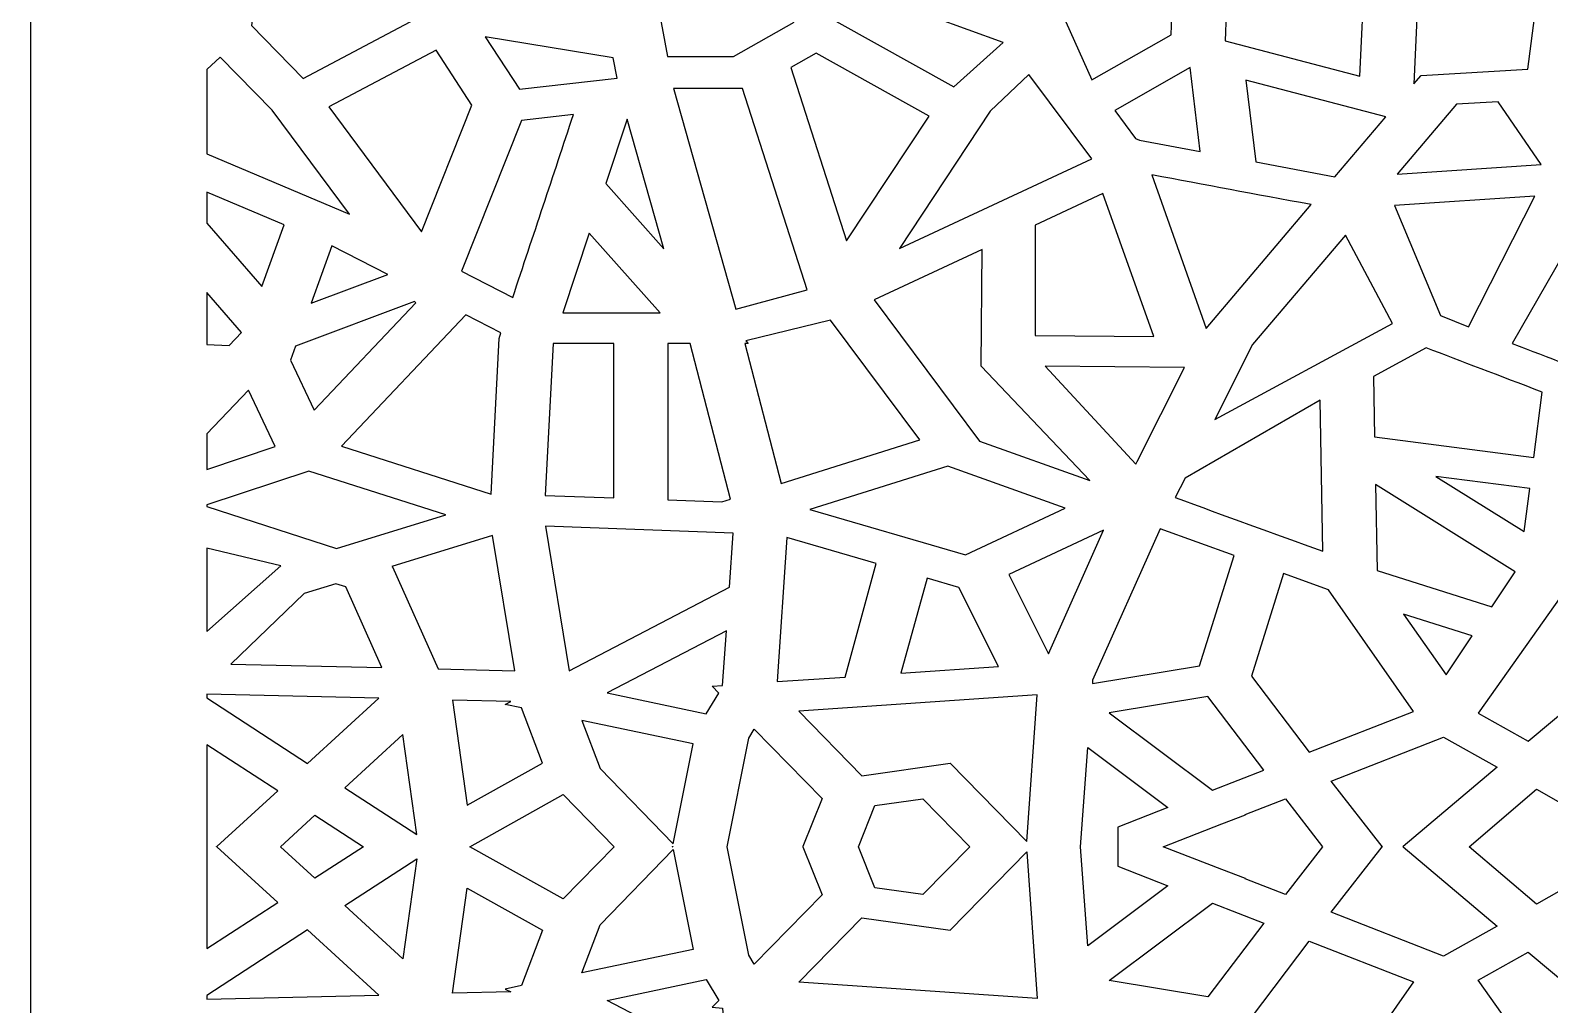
# Model space of a CAD drawing. Header units: millimetres. Extents: x -522 to 478, y -474 to 526.
# Drawn here: x -522.3 to -63, y -18.3 to 276.2 of the extents above; entities that cross this region are included whole.
import ezdxf

# ---------------------------------------------------------------- set-up
doc = ezdxf.new("R2010")
doc.units = ezdxf.units.MM
doc.layers.add('Plan 1', color=7, linetype='Continuous')

msp = doc.modelspace()

# ---------------------------------------------------------------- linework, layer by layer
at = {"layer": 'Plan 1', "color": 17}
for points, knots in [([(-522.27, 525.64), (-522.27, 525.64), (-107.1, 525.64), (-107.1, 525.64), (-107.1, 525.64), (-107.1, 525.64), (-22.27, 525.64), (-22.27, 525.64), (-22.27, 525.64), (-22.27, 525.64), (477.73, 525.64), (477.73, 525.64), (477.73, 525.64), (477.73, 525.64), (477.73, -474.36), (477.73, -474.36), (477.73, -474.36), (477.73, -474.36), (-22.27, -474.36), (-22.27, -474.36), (-22.27, -474.36), (-22.27, -474.36), (-107.1, -474.36), (-107.1, -474.36), (-107.1, -474.36), (-107.1, -474.36), (-522.27, -474.36), (-522.27, -474.36), (-522.27, -474.36), (-522.27, -474.36), (-522.27, 525.64), (-522.27, 525.64)], [0, 0, 0, 0, 0.111111, 0.111111, 0.111111, 0.111111, 0.222222, 0.222222, 0.222222, 0.222222, 0.333333, 0.333333, 0.333333, 0.333333, 0.444444, 0.444444, 0.444444, 0.444444, 0.555556, 0.555556, 0.555556, 0.555556, 0.666667, 0.666667, 0.666667, 0.666667, 0.777778, 0.777778, 0.777778, 0.777778, 1, 1, 1, 1]), ([(-309.7, 268.27), (-309.7, 268.27), (-329.64, 268.27), (-329.64, 268.27), (-329.64, 268.27), (-329.64, 268.27), (-335.91, 301.94), (-335.91, 301.94), (-335.91, 301.94), (-335.91, 301.94), (-311.58, 314.21), (-311.58, 314.21), (-311.58, 314.21), (-311.58, 314.21), (-291.4, 278.66), (-291.4, 278.66), (-291.4, 278.66), (-291.4, 278.66), (-309.7, 268.27), (-309.7, 268.27)], [0, 0, 0, 0, 0.166667, 0.166667, 0.166667, 0.166667, 0.333333, 0.333333, 0.333333, 0.333333, 0.5, 0.5, 0.5, 0.5, 0.666667, 0.666667, 0.666667, 0.666667, 1, 1, 1, 1]), ([(-216.66, 295.44), (-216.66, 295.44), (-178.52, 315.55), (-178.52, 315.55), (-178.52, 315.55), (-178.52, 301.28), (-176.85, 289.81), (-177.37, 274.84), (-177.37, 274.84), (-177.37, 274.84), (-201.37, 261.21), (-201.37, 261.21), (-201.37, 261.21), (-201.37, 261.21), (-216.66, 295.44), (-216.66, 295.44)], [0, 0, 0, 0, 0.2, 0.2, 0.2, 0.2, 0.4, 0.4, 0.4, 0.4, 0.6, 0.6, 0.6, 0.6, 1, 1, 1, 1]), ([(-161.05, 272.99), (-161.05, 272.99), (-160.18, 297.87), (-160.18, 297.87), (-160.18, 297.87), (-160.18, 297.87), (-118.86, 294.04), (-118.86, 294.04), (-118.86, 294.04), (-118.86, 294.04), (-120.29, 262.37), (-120.29, 262.37), (-120.29, 262.37), (-120.29, 262.37), (-161.05, 272.99), (-161.05, 272.99)], [0, 0, 0, 0, 0.2, 0.2, 0.2, 0.2, 0.4, 0.4, 0.4, 0.4, 0.6, 0.6, 0.6, 0.6, 1, 1, 1, 1]), ([(-69.53, 264.41), (-69.53, 264.41), (-101.83, 262.57), (-101.83, 262.57), (-101.83, 262.57), (-101.83, 262.57), (-104.01, 260), (-104.01, 260), (-104.01, 260), (-104.01, 260), (-102.31, 297.69), (-102.31, 297.69), (-102.31, 297.69), (-102.31, 297.69), (-65.44, 296.01), (-65.44, 296.01), (-65.44, 296.01), (-65.44, 296.01), (-65.5, 295.5), (-65.5, 295.5), (-65.5, 295.5), (-65.5, 295.5), (-66.03, 294.07), (-66.03, 294.07), (-66.03, 294.07), (-66.03, 294.07), (-65.69, 294.09), (-65.69, 294.09), (-65.69, 294.09), (-65.69, 294.09), (-69.53, 264.41), (-69.53, 264.41)], [0, 0, 0, 0, 0.111111, 0.111111, 0.111111, 0.111111, 0.222222, 0.222222, 0.222222, 0.222222, 0.333333, 0.333333, 0.333333, 0.333333, 0.444444, 0.444444, 0.444444, 0.444444, 0.555556, 0.555556, 0.555556, 0.555556, 0.666667, 0.666667, 0.666667, 0.666667, 0.777778, 0.777778, 0.777778, 0.777778, 1, 1, 1, 1]), ([(-455.46, 277.67), (-455.46, 277.67), (-454.49, 284.65), (-454.49, 284.65), (-454.49, 284.65), (-454.49, 284.65), (-412.9, 290.69), (-412.9, 290.69), (-412.9, 290.69), (-412.9, 290.69), (-405.76, 279.69), (-405.76, 279.69), (-405.76, 279.69), (-405.76, 279.69), (-439.81, 261.66), (-439.81, 261.66), (-439.81, 261.66), (-439.81, 261.66), (-455.46, 277.67), (-455.46, 277.67)], [0, 0, 0, 0, 0.166667, 0.166667, 0.166667, 0.166667, 0.333333, 0.333333, 0.333333, 0.333333, 0.5, 0.5, 0.5, 0.5, 0.666667, 0.666667, 0.666667, 0.666667, 1, 1, 1, 1]), ([(-270.46, 287.98), (-270.46, 287.98), (-228.19, 272.47), (-228.19, 272.47), (-228.19, 272.47), (-228.19, 272.47), (-243.1, 259.14), (-243.1, 259.14), (-243.1, 259.14), (-243.1, 259.14), (-278.8, 279), (-278.8, 279), (-278.8, 279), (-278.8, 279), (-270.46, 287.98), (-270.46, 287.98)], [0, 0, 0, 0, 0.2, 0.2, 0.2, 0.2, 0.4, 0.4, 0.4, 0.4, 0.6, 0.6, 0.6, 0.6, 1, 1, 1, 1]), ([(-384.75, 274.24), (-384.75, 274.24), (-346.04, 267.9), (-346.04, 267.9), (-346.04, 267.9), (-346.04, 267.9), (-344.89, 261.72), (-344.89, 261.72), (-344.89, 261.72), (-344.89, 261.72), (-374.44, 258.36), (-374.44, 258.36), (-374.44, 258.36), (-374.44, 258.36), (-384.75, 274.24), (-384.75, 274.24)], [0, 0, 0, 0, 0.2, 0.2, 0.2, 0.2, 0.4, 0.4, 0.4, 0.4, 0.6, 0.6, 0.6, 0.6, 1, 1, 1, 1]), ([(-468.89, 238.83), (-468.89, 238.83), (-468.89, 264.33), (-468.89, 264.33), (-468.89, 264.33), (-468.89, 264.33), (-464.86, 268.11), (-464.86, 268.11), (-464.86, 268.11), (-464.86, 268.11), (-449.12, 252.01), (-449.12, 252.01), (-449.12, 252.01), (-449.12, 252.01), (-425.77, 220.66), (-425.77, 220.66), (-425.77, 220.66), (-425.77, 220.66), (-468.89, 238.83), (-468.89, 238.83)], [0, 0, 0, 0, 0.166667, 0.166667, 0.166667, 0.166667, 0.333333, 0.333333, 0.333333, 0.333333, 0.5, 0.5, 0.5, 0.5, 0.666667, 0.666667, 0.666667, 0.666667, 1, 1, 1, 1]), ([(-432.08, 253.02), (-432.08, 253.02), (-399.6, 270.22), (-399.6, 270.22), (-399.6, 270.22), (-399.6, 270.22), (-388.79, 253.57), (-388.79, 253.57), (-388.79, 253.57), (-388.79, 253.57), (-403.99, 215.29), (-403.99, 215.29), (-403.99, 215.29), (-403.99, 215.29), (-432.08, 253.02), (-432.08, 253.02)], [0, 0, 0, 0, 0.2, 0.2, 0.2, 0.2, 0.4, 0.4, 0.4, 0.4, 0.6, 0.6, 0.6, 0.6, 1, 1, 1, 1]), ([(-275.57, 212.51), (-275.57, 212.51), (-292.4, 264.93), (-292.4, 264.93), (-292.4, 264.93), (-292.4, 264.93), (-284.75, 269.28), (-284.75, 269.28), (-284.75, 269.28), (-284.75, 269.28), (-250.56, 250.26), (-250.56, 250.26), (-250.56, 250.26), (-250.56, 250.26), (-275.57, 212.51), (-275.57, 212.51)], [0, 0, 0, 0, 0.2, 0.2, 0.2, 0.2, 0.4, 0.4, 0.4, 0.4, 0.6, 0.6, 0.6, 0.6, 1, 1, 1, 1]), ([(-232.07, 251.75), (-232.07, 251.75), (-232.05, 251.75), (-232.05, 251.75), (-232.05, 251.75), (-232.05, 251.75), (-220.38, 262.83), (-220.38, 262.83), (-220.38, 262.83), (-220.38, 262.83), (-201.32, 237.37), (-201.32, 237.37), (-201.32, 237.37), (-201.32, 237.37), (-259.54, 210.28), (-259.54, 210.28), (-259.54, 210.28), (-259.54, 210.28), (-232.07, 251.75), (-232.07, 251.75)], [0, 0, 0, 0, 0.166667, 0.166667, 0.166667, 0.166667, 0.333333, 0.333333, 0.333333, 0.333333, 0.5, 0.5, 0.5, 0.5, 0.666667, 0.666667, 0.666667, 0.666667, 1, 1, 1, 1]), ([(-194.45, 251.97), (-194.45, 251.97), (-171.65, 264.92), (-171.65, 264.92), (-171.65, 264.92), (-171.65, 264.92), (-168.57, 239.54), (-168.57, 239.54), (-168.57, 239.54), (-168.57, 239.54), (-186.99, 242.97), (-186.99, 242.97), (-186.99, 242.97), (-186.99, 242.97), (-188.12, 243.52), (-188.12, 243.52), (-188.12, 243.52), (-188.12, 243.52), (-194.45, 251.97), (-194.45, 251.97)], [0, 0, 0, 0, 0.166667, 0.166667, 0.166667, 0.166667, 0.333333, 0.333333, 0.333333, 0.333333, 0.5, 0.5, 0.5, 0.5, 0.666667, 0.666667, 0.666667, 0.666667, 1, 1, 1, 1]), ([(-327.84, 258.61), (-327.84, 258.61), (-307.02, 258.61), (-307.02, 258.61), (-307.02, 258.61), (-307.02, 258.61), (-287.46, 197.7), (-287.46, 197.7), (-287.46, 197.7), (-287.46, 197.7), (-309.01, 191.88), (-309.01, 191.88), (-309.01, 191.88), (-309.01, 191.88), (-327.78, 258.3), (-327.78, 258.3), (-327.78, 258.3), (-327.78, 258.3), (-327.84, 258.61), (-327.84, 258.61)], [0, 0, 0, 0, 0.166667, 0.166667, 0.166667, 0.166667, 0.333333, 0.333333, 0.333333, 0.333333, 0.5, 0.5, 0.5, 0.5, 0.666667, 0.666667, 0.666667, 0.666667, 1, 1, 1, 1]), ([(-112.43, 250.09), (-112.43, 250.09), (-127.84, 231.94), (-127.84, 231.94), (-127.84, 231.94), (-127.84, 231.94), (-151.77, 236.41), (-151.77, 236.41), (-151.77, 236.41), (-151.77, 236.41), (-154.77, 261.11), (-154.77, 261.11), (-154.77, 261.11), (-154.77, 261.11), (-112.43, 250.09), (-112.43, 250.09)], [0, 0, 0, 0, 0.2, 0.2, 0.2, 0.2, 0.4, 0.4, 0.4, 0.4, 0.6, 0.6, 0.6, 0.6, 1, 1, 1, 1]), ([(-109.03, 232.67), (-109.03, 232.67), (-91.07, 253.83), (-91.07, 253.83), (-91.07, 253.83), (-91.07, 253.83), (-78.54, 254.54), (-78.54, 254.54), (-78.54, 254.54), (-78.54, 254.54), (-65.48, 235.66), (-65.48, 235.66), (-65.48, 235.66), (-65.48, 235.66), (-109.03, 232.67), (-109.03, 232.67)], [0, 0, 0, 0, 0.2, 0.2, 0.2, 0.2, 0.4, 0.4, 0.4, 0.4, 0.6, 0.6, 0.6, 0.6, 1, 1, 1, 1]), ([(-391.91, 203.4), (-391.91, 203.4), (-373.83, 248.94), (-373.83, 248.94), (-373.83, 248.94), (-373.83, 248.94), (-358.07, 250.73), (-358.07, 250.73), (-358.07, 250.73), (-364.26, 232.11), (-370.17, 214.32), (-376.44, 195.44), (-376.44, 195.44), (-376.44, 195.44), (-391.91, 203.4), (-391.91, 203.4)], [0, 0, 0, 0, 0.2, 0.2, 0.2, 0.2, 0.4, 0.4, 0.4, 0.4, 0.6, 0.6, 0.6, 0.6, 1, 1, 1, 1]), ([(-330.76, 210.13), (-330.76, 210.13), (-348.34, 229.85), (-348.34, 229.85), (-348.34, 229.85), (-348.34, 229.85), (-341.85, 249.37), (-341.85, 249.37), (-341.85, 249.37), (-341.85, 249.37), (-330.76, 210.13), (-330.76, 210.13)], [0, 0, 0, 0, 0.25, 0.25, 0.25, 0.25, 0.5, 0.5, 0.5, 0.5, 1, 1, 1, 1]), ([(-135.02, 223.49), (-135.02, 223.49), (-166.78, 186.08), (-166.78, 186.08), (-166.78, 186.08), (-166.78, 186.08), (-183.26, 232.48), (-183.26, 232.48), (-183.26, 232.48), (-166.89, 229.43), (-152.51, 226.75), (-135.02, 223.49)], [0, 0, 0, 0, 0.25, 0.25, 0.25, 0.25, 0.5, 0.5, 0.5, 0.5, 1, 1, 1, 1]), ([(-468.89, 217.92), (-468.89, 217.92), (-468.89, 227.24), (-468.89, 227.24), (-468.89, 227.24), (-468.89, 227.24), (-445.5, 217.38), (-445.5, 217.38), (-445.5, 217.38), (-445.5, 217.38), (-452.25, 198.78), (-452.25, 198.78), (-452.25, 198.78), (-452.25, 198.78), (-468.89, 217.92), (-468.89, 217.92)], [0, 0, 0, 0, 0.2, 0.2, 0.2, 0.2, 0.4, 0.4, 0.4, 0.4, 0.6, 0.6, 0.6, 0.6, 1, 1, 1, 1]), ([(-218.51, 183.96), (-218.51, 183.96), (-218.51, 217.34), (-218.51, 217.34), (-218.51, 217.34), (-218.51, 217.34), (-197.99, 226.89), (-197.99, 226.89), (-197.99, 226.89), (-197.99, 226.89), (-182.62, 183.63), (-182.62, 183.63), (-182.62, 183.63), (-182.62, 183.63), (-218.51, 183.96), (-218.51, 183.96)], [0, 0, 0, 0, 0.2, 0.2, 0.2, 0.2, 0.4, 0.4, 0.4, 0.4, 0.6, 0.6, 0.6, 0.6, 1, 1, 1, 1]), ([(-95.92, 189.97), (-95.92, 189.97), (-109.82, 223.21), (-109.82, 223.21), (-109.82, 223.21), (-109.82, 223.21), (-67.47, 226.05), (-67.47, 226.05), (-67.47, 226.05), (-67.47, 226.05), (-87.51, 186.58), (-87.51, 186.58), (-87.51, 186.58), (-87.51, 186.58), (-95.92, 189.97), (-95.92, 189.97)], [0, 0, 0, 0, 0.2, 0.2, 0.2, 0.2, 0.4, 0.4, 0.4, 0.4, 0.6, 0.6, 0.6, 0.6, 1, 1, 1, 1]), ([(-74.29, 181.51), (-74.29, 181.51), (-53.28, 218.01), (-53.28, 218.01), (-53.28, 218.01), (-53.28, 218.01), (-11.35, 157.41), (-11.35, 157.41), (-11.35, 157.41), (-35.72, 166.74), (-51.45, 172.77), (-74.29, 181.51)], [0, 0, 0, 0, 0.25, 0.25, 0.25, 0.25, 0.5, 0.5, 0.5, 0.5, 1, 1, 1, 1]), ([(-353.32, 214.84), (-353.32, 214.84), (-331.9, 190.8), (-331.9, 190.8), (-331.9, 190.8), (-331.9, 190.8), (-361.31, 190.8), (-361.31, 190.8), (-361.31, 190.8), (-361.31, 190.8), (-353.32, 214.84), (-353.32, 214.84)], [0, 0, 0, 0, 0.25, 0.25, 0.25, 0.25, 0.5, 0.5, 0.5, 0.5, 1, 1, 1, 1]), ([(-164.22, 158.52), (-164.22, 158.52), (-152.74, 181.2), (-152.74, 181.2), (-152.74, 181.2), (-152.74, 181.2), (-124.66, 214.27), (-124.66, 214.27), (-124.66, 214.27), (-124.66, 214.27), (-110.41, 187.56), (-110.41, 187.56), (-110.41, 187.56), (-110.41, 187.56), (-164.22, 158.52), (-164.22, 158.52)], [0, 0, 0, 0, 0.2, 0.2, 0.2, 0.2, 0.4, 0.4, 0.4, 0.4, 0.6, 0.6, 0.6, 0.6, 1, 1, 1, 1]), ([(-437.38, 193.67), (-437.38, 193.67), (-431.08, 211.02), (-431.08, 211.02), (-431.08, 211.02), (-431.08, 211.02), (-414.25, 202.35), (-414.25, 202.35), (-414.25, 202.35), (-414.25, 202.35), (-437.38, 193.67), (-437.38, 193.67)], [0, 0, 0, 0, 0.25, 0.25, 0.25, 0.25, 0.5, 0.5, 0.5, 0.5, 1, 1, 1, 1]), ([(-234.49, 209.91), (-234.49, 209.91), (-234.83, 174.63), (-234.83, 174.63), (-234.83, 174.63), (-234.83, 174.63), (-201.92, 140.06), (-201.92, 140.06), (-201.92, 140.06), (-201.92, 140.06), (-235.29, 152), (-235.29, 152), (-235.29, 152), (-235.29, 152), (-267.13, 194.71), (-267.13, 194.71), (-267.13, 194.71), (-267.13, 194.71), (-234.49, 209.91), (-234.49, 209.91)], [0, 0, 0, 0, 0.166667, 0.166667, 0.166667, 0.166667, 0.333333, 0.333333, 0.333333, 0.333333, 0.5, 0.5, 0.5, 0.5, 0.666667, 0.666667, 0.666667, 0.666667, 1, 1, 1, 1]), ([(-468.89, 181.17), (-468.89, 181.17), (-468.89, 196.9), (-468.89, 196.9), (-468.89, 196.9), (-468.89, 196.9), (-458.43, 184.87), (-458.43, 184.87), (-458.43, 184.87), (-458.43, 184.87), (-462.21, 180.89), (-462.21, 180.89), (-462.21, 180.89), (-462.21, 180.89), (-468.89, 181.17), (-468.89, 181.17)], [0, 0, 0, 0, 0.2, 0.2, 0.2, 0.2, 0.4, 0.4, 0.4, 0.4, 0.6, 0.6, 0.6, 0.6, 1, 1, 1, 1]), ([(-443.63, 176.47), (-443.63, 176.47), (-442.07, 180.75), (-442.07, 180.75), (-442.07, 180.75), (-442.07, 180.75), (-406.11, 194.25), (-406.11, 194.25), (-406.11, 194.25), (-406.11, 194.25), (-405.76, 193.78), (-405.76, 193.78), (-405.76, 193.78), (-405.76, 193.78), (-436.46, 161.34), (-436.46, 161.34), (-436.46, 161.34), (-436.46, 161.34), (-443.63, 176.47), (-443.63, 176.47)], [0, 0, 0, 0, 0.166667, 0.166667, 0.166667, 0.166667, 0.333333, 0.333333, 0.333333, 0.333333, 0.5, 0.5, 0.5, 0.5, 0.666667, 0.666667, 0.666667, 0.666667, 1, 1, 1, 1]), ([(-382.96, 136.01), (-382.96, 136.01), (-428.17, 150.46), (-428.17, 150.46), (-428.17, 150.46), (-428.17, 150.46), (-390.66, 190.2), (-390.66, 190.2), (-390.66, 190.2), (-390.66, 190.2), (-380.01, 184.72), (-380.01, 184.72), (-380.01, 184.72), (-380.01, 184.72), (-380.57, 183.01), (-380.57, 183.01), (-380.57, 183.01), (-380.57, 183.01), (-382.96, 136.01), (-382.96, 136.01)], [0, 0, 0, 0, 0.166667, 0.166667, 0.166667, 0.166667, 0.333333, 0.333333, 0.333333, 0.333333, 0.5, 0.5, 0.5, 0.5, 0.666667, 0.666667, 0.666667, 0.666667, 1, 1, 1, 1]), ([(-280.34, 188.56), (-280.34, 188.56), (-253.4, 152.42), (-253.4, 152.42), (-253.4, 152.42), (-253.4, 152.42), (-295.3, 139.23), (-295.3, 139.23), (-295.3, 139.23), (-295.3, 139.23), (-306.22, 181.49), (-306.22, 181.49), (-306.22, 181.49), (-306.22, 181.49), (-305.24, 181.49), (-305.24, 181.49), (-305.24, 181.49), (-305.24, 181.49), (-306, 182.35), (-306, 182.35), (-306, 182.35), (-306, 182.35), (-280.34, 188.56), (-280.34, 188.56)], [0, 0, 0, 0, 0.142857, 0.142857, 0.142857, 0.142857, 0.285714, 0.285714, 0.285714, 0.285714, 0.428571, 0.428571, 0.428571, 0.428571, 0.571429, 0.571429, 0.571429, 0.571429, 0.714286, 0.714286, 0.714286, 0.714286, 1, 1, 1, 1]), ([(-345.92, 181.49), (-345.92, 181.49), (-345.92, 134.83), (-345.92, 134.83), (-345.92, 134.83), (-345.92, 134.83), (-366.59, 135.6), (-366.59, 135.6), (-366.59, 135.6), (-366.59, 135.6), (-364.26, 181.49), (-364.26, 181.49), (-364.26, 181.49), (-364.26, 181.49), (-345.92, 181.49), (-345.92, 181.49)], [0, 0, 0, 0, 0.2, 0.2, 0.2, 0.2, 0.4, 0.4, 0.4, 0.4, 0.6, 0.6, 0.6, 0.6, 1, 1, 1, 1]), ([(-310.61, 134.42), (-310.61, 134.42), (-313.19, 133.61), (-313.19, 133.61), (-313.19, 133.61), (-313.19, 133.61), (-329.54, 134.22), (-329.54, 134.22), (-329.54, 134.22), (-329.54, 134.22), (-329.54, 181.49), (-329.54, 181.49), (-329.54, 181.49), (-329.54, 181.49), (-322.77, 181.49), (-322.77, 181.49), (-322.77, 181.49), (-322.77, 181.49), (-310.61, 134.42), (-310.61, 134.42)], [0, 0, 0, 0, 0.166667, 0.166667, 0.166667, 0.166667, 0.333333, 0.333333, 0.333333, 0.333333, 0.5, 0.5, 0.5, 0.5, 0.666667, 0.666667, 0.666667, 0.666667, 1, 1, 1, 1]), ([(-100.23, 180.22), (-89.53, 176.12), (-78.44, 171.88), (-65.21, 166.81), (-65.21, 166.81), (-65.21, 166.81), (-67.76, 147.06), (-67.76, 147.06), (-67.76, 147.06), (-67.76, 147.06), (-115.86, 153.28), (-115.86, 153.28), (-115.86, 153.28), (-115.86, 153.28), (-116.22, 171.58), (-116.22, 171.58), (-116.22, 171.58), (-116.22, 171.58), (-100.23, 180.22), (-100.23, 180.22)], [0, 0, 0, 0, 0.166667, 0.166667, 0.166667, 0.166667, 0.333333, 0.333333, 0.333333, 0.333333, 0.5, 0.5, 0.5, 0.5, 0.666667, 0.666667, 0.666667, 0.666667, 1, 1, 1, 1]), ([(-173.31, 174.24), (-173.31, 174.24), (-187.67, 145.86), (-187.67, 145.86), (-187.67, 145.86), (-187.67, 145.86), (-188.06, 145.08), (-188.06, 145.08), (-188.06, 145.08), (-188.06, 145.08), (-215.46, 174.62), (-215.46, 174.62), (-215.46, 174.62), (-215.46, 174.62), (-173.31, 174.24), (-173.31, 174.24)], [0, 0, 0, 0, 0.2, 0.2, 0.2, 0.2, 0.4, 0.4, 0.4, 0.4, 0.6, 0.6, 0.6, 0.6, 1, 1, 1, 1]), ([(-468.89, 143.47), (-468.89, 143.47), (-468.89, 154.2), (-468.89, 154.2), (-468.89, 154.2), (-468.89, 154.2), (-456.33, 167.46), (-456.33, 167.46), (-456.33, 167.46), (-456.33, 167.46), (-448.22, 150.34), (-448.22, 150.34), (-448.22, 150.34), (-448.22, 150.34), (-468.89, 143.47), (-468.89, 143.47)], [0, 0, 0, 0, 0.2, 0.2, 0.2, 0.2, 0.4, 0.4, 0.4, 0.4, 0.6, 0.6, 0.6, 0.6, 1, 1, 1, 1]), ([(-176.15, 134.93), (-176.15, 134.93), (-173.16, 140.85), (-173.16, 140.85), (-173.16, 140.85), (-173.16, 140.85), (-132.29, 164.4), (-132.29, 164.4), (-132.29, 164.4), (-132.29, 164.4), (-131.56, 118.73), (-131.56, 118.73), (-131.56, 118.73), (-146.43, 124.13), (-161.29, 129.53), (-176.15, 134.93)], [0, 0, 0, 0, 0.2, 0.2, 0.2, 0.2, 0.4, 0.4, 0.4, 0.4, 0.6, 0.6, 0.6, 0.6, 1, 1, 1, 1]), ([(-468.89, 132.28), (-468.89, 132.28), (-468.89, 132.77), (-468.89, 132.77), (-468.89, 132.77), (-468.89, 132.77), (-438.04, 142.94), (-438.04, 142.94), (-438.04, 142.94), (-438.04, 142.94), (-396.65, 129.71), (-396.65, 129.71), (-396.65, 129.71), (-396.65, 129.71), (-429.71, 119.53), (-429.71, 119.53), (-429.71, 119.53), (-429.71, 119.53), (-468.89, 132.28), (-468.89, 132.28)], [0, 0, 0, 0, 0.166667, 0.166667, 0.166667, 0.166667, 0.333333, 0.333333, 0.333333, 0.333333, 0.5, 0.5, 0.5, 0.5, 0.666667, 0.666667, 0.666667, 0.666667, 1, 1, 1, 1]), ([(-239.58, 117.64), (-239.58, 117.64), (-286.57, 131.34), (-286.57, 131.34), (-286.57, 131.34), (-286.57, 131.34), (-244.93, 144.45), (-244.93, 144.45), (-244.93, 144.45), (-244.93, 144.45), (-209.37, 131.73), (-209.37, 131.73), (-209.37, 131.73), (-209.37, 131.73), (-239.58, 117.64), (-239.58, 117.64)], [0, 0, 0, 0, 0.2, 0.2, 0.2, 0.2, 0.4, 0.4, 0.4, 0.4, 0.6, 0.6, 0.6, 0.6, 1, 1, 1, 1]), ([(-115.06, 112.92), (-115.06, 112.92), (-115.58, 138.92), (-115.58, 138.92), (-115.58, 138.92), (-115.58, 138.92), (-73.33, 112.47), (-73.33, 112.47), (-73.33, 112.47), (-73.33, 112.47), (-80.41, 101.94), (-80.41, 101.94), (-80.41, 101.94), (-80.41, 101.94), (-115.06, 112.92), (-115.06, 112.92)], [0, 0, 0, 0, 0.2, 0.2, 0.2, 0.2, 0.4, 0.4, 0.4, 0.4, 0.6, 0.6, 0.6, 0.6, 1, 1, 1, 1]), ([(-68.97, 137.67), (-68.97, 137.67), (-70.66, 124.64), (-70.66, 124.64), (-70.66, 124.64), (-70.66, 124.64), (-97.33, 141.34), (-97.33, 141.34), (-97.33, 141.34), (-97.33, 141.34), (-68.97, 137.67), (-68.97, 137.67)], [0, 0, 0, 0, 0.25, 0.25, 0.25, 0.25, 0.5, 0.5, 0.5, 0.5, 1, 1, 1, 1]), ([(-366.53, 126.27), (-366.53, 126.27), (-309.84, 124.15), (-309.84, 124.15), (-309.84, 124.15), (-309.84, 124.15), (-310.95, 107.81), (-310.95, 107.81), (-310.95, 107.81), (-310.95, 107.81), (-359.34, 82.54), (-359.34, 82.54), (-359.34, 82.54), (-359.34, 82.54), (-366.53, 126.27), (-366.53, 126.27)], [0, 0, 0, 0, 0.2, 0.2, 0.2, 0.2, 0.4, 0.4, 0.4, 0.4, 0.6, 0.6, 0.6, 0.6, 1, 1, 1, 1]), ([(-197.82, 125.07), (-197.82, 125.07), (-214.49, 87.67), (-214.49, 87.67), (-214.49, 87.67), (-214.49, 87.67), (-226.48, 111.71), (-226.48, 111.71), (-226.48, 111.71), (-226.48, 111.71), (-197.82, 125.07), (-197.82, 125.07)], [0, 0, 0, 0, 0.25, 0.25, 0.25, 0.25, 0.5, 0.5, 0.5, 0.5, 1, 1, 1, 1]), ([(-201.19, 78.76), (-201.19, 78.76), (-201.12, 79.76), (-201.12, 79.76), (-201.12, 79.76), (-201.12, 79.76), (-180.71, 125.54), (-180.71, 125.54), (-180.71, 125.54), (-180.71, 125.54), (-158.37, 117.42), (-158.37, 117.42), (-158.37, 117.42), (-158.37, 117.42), (-168.76, 84.09), (-168.76, 84.09), (-168.76, 84.09), (-168.76, 84.09), (-201.19, 78.76), (-201.19, 78.76)], [0, 0, 0, 0, 0.166667, 0.166667, 0.166667, 0.166667, 0.333333, 0.333333, 0.333333, 0.333333, 0.5, 0.5, 0.5, 0.5, 0.666667, 0.666667, 0.666667, 0.666667, 1, 1, 1, 1]), ([(-468.89, 94.43), (-468.89, 94.43), (-468.89, 119.65), (-468.89, 119.65), (-468.89, 119.65), (-468.89, 119.65), (-446.55, 114.35), (-446.55, 114.35), (-446.55, 114.35), (-446.55, 114.35), (-468.89, 94.43), (-468.89, 94.43)], [0, 0, 0, 0, 0.25, 0.25, 0.25, 0.25, 0.5, 0.5, 0.5, 0.5, 1, 1, 1, 1]), ([(-398.94, 83.12), (-398.94, 83.12), (-412.76, 114.02), (-412.76, 114.02), (-412.76, 114.02), (-412.76, 114.02), (-412.99, 114.09), (-412.99, 114.09), (-412.99, 114.09), (-412.99, 114.09), (-382.52, 123.47), (-382.52, 123.47), (-382.52, 123.47), (-382.52, 123.47), (-375.8, 82.57), (-375.8, 82.57), (-375.8, 82.57), (-375.8, 82.57), (-398.94, 83.12), (-398.94, 83.12)], [0, 0, 0, 0, 0.166667, 0.166667, 0.166667, 0.166667, 0.333333, 0.333333, 0.333333, 0.333333, 0.5, 0.5, 0.5, 0.5, 0.666667, 0.666667, 0.666667, 0.666667, 1, 1, 1, 1]), ([(-266.52, 115.04), (-266.52, 115.04), (-275.97, 80.69), (-275.97, 80.69), (-275.97, 80.69), (-275.97, 80.69), (-296.51, 79.29), (-296.51, 79.29), (-296.51, 79.29), (-296.51, 79.29), (-293.53, 122.91), (-293.53, 122.91), (-293.53, 122.91), (-293.53, 122.91), (-266.52, 115.04), (-266.52, 115.04)], [0, 0, 0, 0, 0.2, 0.2, 0.2, 0.2, 0.4, 0.4, 0.4, 0.4, 0.6, 0.6, 0.6, 0.6, 1, 1, 1, 1]), ([(-259.06, 81.83), (-259.06, 81.83), (-251.16, 110.56), (-251.16, 110.56), (-251.16, 110.56), (-251.16, 110.56), (-241.53, 107.75), (-241.53, 107.75), (-241.53, 107.75), (-241.53, 107.75), (-229.61, 83.84), (-229.61, 83.84), (-229.61, 83.84), (-229.61, 83.84), (-259.06, 81.83), (-259.06, 81.83)], [0, 0, 0, 0, 0.2, 0.2, 0.2, 0.2, 0.4, 0.4, 0.4, 0.4, 0.6, 0.6, 0.6, 0.6, 1, 1, 1, 1]), ([(-143.42, 111.99), (-143.42, 111.99), (-129.84, 107.06), (-129.84, 107.06), (-129.84, 107.06), (-129.84, 107.06), (-104.15, 70.27), (-104.15, 70.27), (-104.15, 70.27), (-104.15, 70.27), (-135.63, 57.95), (-135.63, 57.95), (-135.63, 57.95), (-135.63, 57.95), (-153.09, 80.99), (-153.09, 80.99), (-153.09, 80.99), (-153.09, 80.99), (-143.42, 111.99), (-143.42, 111.99)], [0, 0, 0, 0, 0.166667, 0.166667, 0.166667, 0.166667, 0.333333, 0.333333, 0.333333, 0.333333, 0.5, 0.5, 0.5, 0.5, 0.666667, 0.666667, 0.666667, 0.666667, 1, 1, 1, 1]), ([(-41.85, 84.4), (-41.85, 84.4), (-69.43, 61.27), (-69.43, 61.27), (-69.43, 61.27), (-69.43, 61.27), (-84.56, 69.72), (-84.56, 69.72), (-84.56, 69.72), (-84.56, 69.72), (-56.13, 109.91), (-56.13, 109.91), (-56.13, 109.91), (-56.13, 109.91), (-45.4, 111.68), (-45.4, 111.68), (-45.4, 111.68), (-45.4, 111.68), (-41.85, 84.4), (-41.85, 84.4)], [0, 0, 0, 0, 0.166667, 0.166667, 0.166667, 0.166667, 0.333333, 0.333333, 0.333333, 0.333333, 0.5, 0.5, 0.5, 0.5, 0.666667, 0.666667, 0.666667, 0.666667, 1, 1, 1, 1]), ([(-429.9, 108.89), (-429.9, 108.89), (-426.94, 107.92), (-426.94, 107.92), (-426.94, 107.92), (-426.94, 107.92), (-416.03, 83.53), (-416.03, 83.53), (-416.03, 83.53), (-416.03, 83.53), (-461.67, 84.62), (-461.67, 84.62), (-461.67, 84.62), (-461.67, 84.62), (-439.5, 105.93), (-439.5, 105.93), (-439.5, 105.93), (-439.5, 105.93), (-429.9, 108.89), (-429.9, 108.89)], [0, 0, 0, 0, 0.166667, 0.166667, 0.166667, 0.166667, 0.333333, 0.333333, 0.333333, 0.333333, 0.5, 0.5, 0.5, 0.5, 0.666667, 0.666667, 0.666667, 0.666667, 1, 1, 1, 1]), ([(-86.33, 93.16), (-86.33, 93.16), (-94.27, 81.36), (-94.27, 81.36), (-94.27, 81.36), (-94.27, 81.36), (-107.11, 99.74), (-107.11, 99.74), (-107.11, 99.74), (-107.11, 99.74), (-86.33, 93.16), (-86.33, 93.16)], [0, 0, 0, 0, 0.25, 0.25, 0.25, 0.25, 0.5, 0.5, 0.5, 0.5, 1, 1, 1, 1]), ([(-312.98, 78.17), (-312.98, 78.17), (-316.14, 77.96), (-316.14, 77.96), (-316.14, 77.96), (-316.14, 77.96), (-314.09, 75.86), (-314.09, 75.86), (-314.09, 75.86), (-314.09, 75.86), (-317.92, 69.58), (-317.92, 69.58), (-317.92, 69.58), (-317.92, 69.58), (-347.88, 75.88), (-347.88, 75.88), (-347.88, 75.88), (-347.88, 75.88), (-311.85, 94.7), (-311.85, 94.7), (-311.85, 94.7), (-311.85, 94.7), (-312.98, 78.17), (-312.98, 78.17)], [0, 0, 0, 0, 0.142857, 0.142857, 0.142857, 0.142857, 0.285714, 0.285714, 0.285714, 0.285714, 0.428571, 0.428571, 0.428571, 0.428571, 0.571429, 0.571429, 0.571429, 0.571429, 0.714286, 0.714286, 0.714286, 0.714286, 1, 1, 1, 1]), ([(-468.89, 74.4), (-468.89, 74.4), (-468.89, 75.54), (-468.89, 75.54), (-468.89, 75.54), (-468.89, 75.54), (-416.92, 74.26), (-416.92, 74.26), (-416.92, 74.26), (-416.92, 74.26), (-438.45, 54.57), (-438.45, 54.57), (-438.45, 54.57), (-438.45, 54.57), (-468.89, 74.4), (-468.89, 74.4)], [0, 0, 0, 0, 0.2, 0.2, 0.2, 0.2, 0.4, 0.4, 0.4, 0.4, 0.6, 0.6, 0.6, 0.6, 1, 1, 1, 1]), ([(-377.05, 73.29), (-377.05, 73.29), (-378.68, 72.43), (-378.68, 72.43), (-378.68, 72.43), (-378.68, 72.43), (-373.74, 71.4), (-373.74, 71.4), (-373.74, 71.4), (-373.74, 71.4), (-367.41, 54.61), (-367.41, 54.61), (-367.41, 54.61), (-367.41, 54.61), (-390.25, 41.93), (-390.25, 41.93), (-390.25, 41.93), (-390.25, 41.93), (-394.65, 73.72), (-394.65, 73.72), (-394.65, 73.72), (-394.65, 73.72), (-377.05, 73.29), (-377.05, 73.29)], [0, 0, 0, 0, 0.142857, 0.142857, 0.142857, 0.142857, 0.285714, 0.285714, 0.285714, 0.285714, 0.428571, 0.428571, 0.428571, 0.428571, 0.571429, 0.571429, 0.571429, 0.571429, 0.714286, 0.714286, 0.714286, 0.714286, 1, 1, 1, 1]), ([(-217.85, 75.26), (-217.85, 75.26), (-221.05, 30.97), (-221.05, 30.97), (-221.05, 30.97), (-221.05, 30.97), (-244.2, 54.65), (-244.2, 54.65), (-244.2, 54.65), (-244.2, 54.65), (-270.91, 50.86), (-270.91, 50.86), (-270.91, 50.86), (-270.91, 50.86), (-289.97, 70.36), (-289.97, 70.36), (-289.97, 70.36), (-289.97, 70.36), (-217.85, 75.26), (-217.85, 75.26)], [0, 0, 0, 0, 0.166667, 0.166667, 0.166667, 0.166667, 0.333333, 0.333333, 0.333333, 0.333333, 0.5, 0.5, 0.5, 0.5, 0.666667, 0.666667, 0.666667, 0.666667, 1, 1, 1, 1]), ([(-166.25, 74.82), (-166.25, 74.82), (-149.39, 52.57), (-149.39, 52.57), (-149.39, 52.57), (-149.39, 52.57), (-164.86, 46.52), (-164.86, 46.52), (-164.86, 46.52), (-164.86, 46.52), (-196.11, 69.9), (-196.11, 69.9), (-196.11, 69.9), (-196.11, 69.9), (-166.25, 74.82), (-166.25, 74.82)], [0, 0, 0, 0, 0.2, 0.2, 0.2, 0.2, 0.4, 0.4, 0.4, 0.4, 0.6, 0.6, 0.6, 0.6, 1, 1, 1, 1]), ([(-355.54, 67.57), (-355.54, 67.57), (-321.89, 60.48), (-321.89, 60.48), (-321.89, 60.48), (-321.89, 60.48), (-327.91, 30.23), (-327.91, 30.23), (-327.91, 30.23), (-327.91, 30.23), (-350.05, 53), (-350.05, 53), (-350.05, 53), (-350.05, 53), (-355.54, 67.57), (-355.54, 67.57)], [0, 0, 0, 0, 0.2, 0.2, 0.2, 0.2, 0.4, 0.4, 0.4, 0.4, 0.6, 0.6, 0.6, 0.6, 1, 1, 1, 1]), ([(-288.69, 29.35), (-288.69, 29.35), (-288.73, 29.35), (-288.73, 29.35), (-288.73, 29.35), (-288.73, 29.35), (-288.71, 29.4), (-288.71, 29.4), (-288.71, 29.4), (-288.71, 29.4), (-288.73, 29.45), (-288.73, 29.45), (-288.73, 29.45), (-288.73, 29.45), (-288.69, 29.45), (-288.69, 29.45), (-288.69, 29.45), (-288.69, 29.45), (-282.92, 43.98), (-282.92, 43.98), (-282.92, 43.98), (-282.92, 43.98), (-303.41, 64.94), (-303.41, 64.94), (-303.41, 64.94), (-303.41, 64.94), (-305.06, 62.24), (-305.06, 62.24), (-305.06, 62.24), (-305.06, 62.24), (-311.58, 29.4), (-311.58, 29.4), (-311.58, 29.4), (-311.58, 29.4), (-305.06, -3.44), (-305.06, -3.44), (-305.06, -3.44), (-305.06, -3.44), (-303.41, -6.13), (-303.41, -6.13), (-303.41, -6.13), (-303.41, -6.13), (-282.92, 14.82), (-282.92, 14.82), (-282.92, 14.82), (-282.92, 14.82), (-288.69, 29.35), (-288.69, 29.35)], [0, 0, 0, 0, 0.076923, 0.076923, 0.076923, 0.076923, 0.153846, 0.153846, 0.153846, 0.153846, 0.230769, 0.230769, 0.230769, 0.230769, 0.307692, 0.307692, 0.307692, 0.307692, 0.384615, 0.384615, 0.384615, 0.384615, 0.461538, 0.461538, 0.461538, 0.461538, 0.538462, 0.538462, 0.538462, 0.538462, 0.615385, 0.615385, 0.615385, 0.615385, 0.692308, 0.692308, 0.692308, 0.692308, 0.769231, 0.769231, 0.769231, 0.769231, 0.846154, 0.846154, 0.846154, 0.846154, 1, 1, 1, 1]), ([(-468.89, -1.43), (-468.89, -1.43), (-468.89, 60.23), (-468.89, 60.23), (-468.89, 60.23), (-468.89, 60.23), (-447.5, 46.29), (-447.5, 46.29), (-447.5, 46.29), (-447.5, 46.29), (-465.9, 29.45), (-465.9, 29.45), (-465.9, 29.45), (-465.9, 29.45), (-466.02, 29.45), (-466.02, 29.45), (-466.02, 29.45), (-466.02, 29.45), (-465.96, 29.4), (-465.96, 29.4), (-465.96, 29.4), (-465.96, 29.4), (-466.02, 29.35), (-466.02, 29.35), (-466.02, 29.35), (-466.02, 29.35), (-465.9, 29.35), (-465.9, 29.35), (-465.9, 29.35), (-465.9, 29.35), (-447.5, 12.51), (-447.5, 12.51), (-447.5, 12.51), (-447.5, 12.51), (-468.89, -1.43), (-468.89, -1.43)], [0, 0, 0, 0, 0.1, 0.1, 0.1, 0.1, 0.2, 0.2, 0.2, 0.2, 0.3, 0.3, 0.3, 0.3, 0.4, 0.4, 0.4, 0.4, 0.5, 0.5, 0.5, 0.5, 0.6, 0.6, 0.6, 0.6, 0.7, 0.7, 0.7, 0.7, 0.8, 0.8, 0.8, 0.8, 1, 1, 1, 1]), ([(-427.19, 47.23), (-427.19, 47.23), (-409.63, 63.29), (-409.63, 63.29), (-409.63, 63.29), (-409.63, 63.29), (-405.45, 33.06), (-405.45, 33.06), (-405.45, 33.06), (-405.45, 33.06), (-427.19, 47.23), (-427.19, 47.23)], [0, 0, 0, 0, 0.25, 0.25, 0.25, 0.25, 0.5, 0.5, 0.5, 0.5, 1, 1, 1, 1]), ([(-107.22, 29.35), (-107.22, 29.35), (-107.34, 29.35), (-107.34, 29.35), (-107.34, 29.35), (-107.34, 29.35), (-107.28, 29.4), (-107.28, 29.4), (-107.28, 29.4), (-107.28, 29.4), (-107.34, 29.45), (-107.34, 29.45), (-107.34, 29.45), (-107.34, 29.45), (-107.22, 29.45), (-107.22, 29.45), (-107.22, 29.45), (-107.22, 29.45), (-78.77, 53.44), (-78.77, 53.44), (-78.77, 53.44), (-78.77, 53.44), (-95.05, 62.53), (-95.05, 62.53), (-95.05, 62.53), (-95.05, 62.53), (-129.03, 49.24), (-129.03, 49.24), (-129.03, 49.24), (-129.03, 49.24), (-113.57, 29.45), (-113.57, 29.45), (-113.57, 29.45), (-113.57, 29.45), (-113.49, 29.45), (-113.49, 29.45), (-113.49, 29.45), (-113.49, 29.45), (-113.53, 29.4), (-113.53, 29.4), (-113.53, 29.4), (-113.53, 29.4), (-113.49, 29.35), (-113.49, 29.35), (-113.49, 29.35), (-113.49, 29.35), (-113.57, 29.35), (-113.57, 29.35), (-113.57, 29.35), (-113.57, 29.35), (-129.03, 9.57), (-129.03, 9.57), (-129.03, 9.57), (-129.03, 9.57), (-95.05, -3.72), (-95.05, -3.72), (-95.05, -3.72), (-95.05, -3.72), (-78.77, 5.37), (-78.77, 5.37), (-78.77, 5.37), (-78.77, 5.37), (-107.22, 29.35), (-107.22, 29.35)], [0, 0, 0, 0, 0.058824, 0.058824, 0.058824, 0.058824, 0.117647, 0.117647, 0.117647, 0.117647, 0.176471, 0.176471, 0.176471, 0.176471, 0.235294, 0.235294, 0.235294, 0.235294, 0.294118, 0.294118, 0.294118, 0.294118, 0.352941, 0.352941, 0.352941, 0.352941, 0.411765, 0.411765, 0.411765, 0.411765, 0.470588, 0.470588, 0.470588, 0.470588, 0.529412, 0.529412, 0.529412, 0.529412, 0.588235, 0.588235, 0.588235, 0.588235, 0.647059, 0.647059, 0.647059, 0.647059, 0.705882, 0.705882, 0.705882, 0.705882, 0.764706, 0.764706, 0.764706, 0.764706, 0.823529, 0.823529, 0.823529, 0.823529, 0.882353, 0.882353, 0.882353, 0.882353, 1, 1, 1, 1]), ([(-193.49, 35.25), (-193.49, 35.25), (-178.37, 41.24), (-178.37, 41.24), (-178.37, 41.24), (-178.37, 41.24), (-202.6, 59.36), (-202.6, 59.36), (-202.6, 59.36), (-202.6, 59.36), (-204.76, 29.4), (-204.76, 29.4), (-204.76, 29.4), (-204.76, 29.4), (-202.6, -0.56), (-202.6, -0.56), (-202.6, -0.56), (-202.6, -0.56), (-178.37, 17.56), (-178.37, 17.56), (-178.37, 17.56), (-178.37, 17.56), (-193.49, 23.55), (-193.49, 23.55), (-193.49, 23.55), (-193.49, 23.55), (-193.49, 35.25), (-193.49, 35.25)], [0, 0, 0, 0, 0.125, 0.125, 0.125, 0.125, 0.25, 0.25, 0.25, 0.25, 0.375, 0.375, 0.375, 0.375, 0.5, 0.5, 0.5, 0.5, 0.625, 0.625, 0.625, 0.625, 0.75, 0.75, 0.75, 0.75, 1, 1, 1, 1]), ([(-36.34, 29.4), (-36.34, 29.4), (-66.89, 46.8), (-66.89, 46.8), (-66.89, 46.8), (-66.89, 46.8), (-87.25, 29.4), (-87.25, 29.4), (-87.25, 29.4), (-87.25, 29.4), (-66.89, 12), (-66.89, 12), (-66.89, 12), (-66.89, 12), (-36.34, 29.4), (-36.34, 29.4)], [0, 0, 0, 0, 0.2, 0.2, 0.2, 0.2, 0.4, 0.4, 0.4, 0.4, 0.6, 0.6, 0.6, 0.6, 1, 1, 1, 1]), ([(-345.82, 29.4), (-345.82, 29.4), (-361.17, 45.19), (-361.17, 45.19), (-361.17, 45.19), (-361.17, 45.19), (-389.44, 29.4), (-389.44, 29.4), (-389.44, 29.4), (-389.44, 29.4), (-361.17, 13.62), (-361.17, 13.62), (-361.17, 13.62), (-361.17, 13.62), (-345.82, 29.4), (-345.82, 29.4)], [0, 0, 0, 0, 0.2, 0.2, 0.2, 0.2, 0.4, 0.4, 0.4, 0.4, 0.6, 0.6, 0.6, 0.6, 1, 1, 1, 1]), ([(-238.25, 29.4), (-238.25, 29.4), (-252.42, 43.89), (-252.42, 43.89), (-252.42, 43.89), (-252.42, 43.89), (-266.98, 41.82), (-266.98, 41.82), (-266.98, 41.82), (-266.98, 41.82), (-271.92, 29.4), (-271.92, 29.4), (-271.92, 29.4), (-271.92, 29.4), (-266.98, 16.98), (-266.98, 16.98), (-266.98, 16.98), (-266.98, 16.98), (-252.42, 14.91), (-252.42, 14.91), (-252.42, 14.91), (-252.42, 14.91), (-238.25, 29.4), (-238.25, 29.4)], [0, 0, 0, 0, 0.142857, 0.142857, 0.142857, 0.142857, 0.285714, 0.285714, 0.285714, 0.285714, 0.428571, 0.428571, 0.428571, 0.428571, 0.571429, 0.571429, 0.571429, 0.571429, 0.714286, 0.714286, 0.714286, 0.714286, 1, 1, 1, 1]), ([(-131.62, 29.4), (-131.62, 29.4), (-142.79, 43.85), (-142.79, 43.85), (-142.79, 43.85), (-142.79, 43.85), (-154.95, 39.1), (-154.95, 39.1), (-154.95, 39.1), (-154.95, 39.1), (-154.87, 39.04), (-154.87, 39.04), (-154.87, 39.04), (-154.87, 39.04), (-162.04, 36.33), (-162.04, 36.33), (-162.04, 36.33), (-162.04, 36.33), (-179.75, 29.4), (-179.75, 29.4), (-179.75, 29.4), (-179.75, 29.4), (-162.04, 22.48), (-162.04, 22.48), (-162.04, 22.48), (-162.04, 22.48), (-154.87, 19.76), (-154.87, 19.76), (-154.87, 19.76), (-154.87, 19.76), (-154.95, 19.7), (-154.95, 19.7), (-154.95, 19.7), (-154.95, 19.7), (-142.79, 14.95), (-142.79, 14.95), (-142.79, 14.95), (-142.79, 14.95), (-131.62, 29.4), (-131.62, 29.4)], [0, 0, 0, 0, 0.090909, 0.090909, 0.090909, 0.090909, 0.181818, 0.181818, 0.181818, 0.181818, 0.272727, 0.272727, 0.272727, 0.272727, 0.363636, 0.363636, 0.363636, 0.363636, 0.454545, 0.454545, 0.454545, 0.454545, 0.545455, 0.545455, 0.545455, 0.545455, 0.636364, 0.636364, 0.636364, 0.636364, 0.727273, 0.727273, 0.727273, 0.727273, 0.818182, 0.818182, 0.818182, 0.818182, 1, 1, 1, 1]), ([(-421.57, 29.4), (-421.57, 29.4), (-436.23, 38.95), (-436.23, 38.95), (-436.23, 38.95), (-436.23, 38.95), (-446.67, 29.4), (-446.67, 29.4), (-446.67, 29.4), (-446.67, 29.4), (-436.23, 19.85), (-436.23, 19.85), (-436.23, 19.85), (-436.23, 19.85), (-421.57, 29.4), (-421.57, 29.4)], [0, 0, 0, 0, 0.2, 0.2, 0.2, 0.2, 0.4, 0.4, 0.4, 0.4, 0.6, 0.6, 0.6, 0.6, 1, 1, 1, 1]), ([(-355.54, -8.76), (-355.54, -8.76), (-321.89, -1.68), (-321.89, -1.68), (-321.89, -1.68), (-321.89, -1.68), (-327.91, 28.57), (-327.91, 28.57), (-327.91, 28.57), (-327.91, 28.57), (-350.05, 5.81), (-350.05, 5.81), (-350.05, 5.81), (-350.05, 5.81), (-355.54, -8.76), (-355.54, -8.76)], [0, 0, 0, 0, 0.2, 0.2, 0.2, 0.2, 0.4, 0.4, 0.4, 0.4, 0.6, 0.6, 0.6, 0.6, 1, 1, 1, 1]), ([(-328.08, 29.36), (-328.08, 29.36), (-328.07, 29.4), (-328.07, 29.4), (-328.07, 29.4), (-328.07, 29.4), (-328.08, 29.44), (-328.08, 29.44), (-328.08, 29.44), (-328.08, 29.44), (-328.23, 29.4), (-328.23, 29.4), (-328.23, 29.4), (-328.23, 29.4), (-328.08, 29.36), (-328.08, 29.36)], [0, 0, 0, 0, 0.2, 0.2, 0.2, 0.2, 0.4, 0.4, 0.4, 0.4, 0.6, 0.6, 0.6, 0.6, 1, 1, 1, 1]), ([(-217.85, -16.46), (-217.85, -16.46), (-221.05, 27.83), (-221.05, 27.83), (-221.05, 27.83), (-221.05, 27.83), (-244.2, 4.15), (-244.2, 4.15), (-244.2, 4.15), (-244.2, 4.15), (-270.91, 7.94), (-270.91, 7.94), (-270.91, 7.94), (-270.91, 7.94), (-289.97, -11.56), (-289.97, -11.56), (-289.97, -11.56), (-289.97, -11.56), (-217.85, -16.46), (-217.85, -16.46)], [0, 0, 0, 0, 0.166667, 0.166667, 0.166667, 0.166667, 0.333333, 0.333333, 0.333333, 0.333333, 0.5, 0.5, 0.5, 0.5, 0.666667, 0.666667, 0.666667, 0.666667, 1, 1, 1, 1]), ([(-427.19, 11.57), (-427.19, 11.57), (-409.63, -4.49), (-409.63, -4.49), (-409.63, -4.49), (-409.63, -4.49), (-405.45, 25.74), (-405.45, 25.74), (-405.45, 25.74), (-405.45, 25.74), (-427.19, 11.57), (-427.19, 11.57)], [0, 0, 0, 0, 0.25, 0.25, 0.25, 0.25, 0.5, 0.5, 0.5, 0.5, 1, 1, 1, 1]), ([(-377.05, -14.48), (-377.05, -14.48), (-378.68, -13.63), (-378.68, -13.63), (-378.68, -13.63), (-378.68, -13.63), (-373.74, -12.59), (-373.74, -12.59), (-373.74, -12.59), (-373.74, -12.59), (-367.41, 4.2), (-367.41, 4.2), (-367.41, 4.2), (-367.41, 4.2), (-390.25, 16.88), (-390.25, 16.88), (-390.25, 16.88), (-390.25, 16.88), (-394.65, -14.92), (-394.65, -14.92), (-394.65, -14.92), (-394.65, -14.92), (-377.05, -14.48), (-377.05, -14.48)], [0, 0, 0, 0, 0.142857, 0.142857, 0.142857, 0.142857, 0.285714, 0.285714, 0.285714, 0.285714, 0.428571, 0.428571, 0.428571, 0.428571, 0.571429, 0.571429, 0.571429, 0.571429, 0.714286, 0.714286, 0.714286, 0.714286, 1, 1, 1, 1]), ([(-166.25, -16.01), (-166.25, -16.01), (-149.39, 6.23), (-149.39, 6.23), (-149.39, 6.23), (-149.39, 6.23), (-164.86, 12.28), (-164.86, 12.28), (-164.86, 12.28), (-164.86, 12.28), (-196.11, -11.1), (-196.11, -11.1), (-196.11, -11.1), (-196.11, -11.1), (-166.25, -16.01), (-166.25, -16.01)], [0, 0, 0, 0, 0.2, 0.2, 0.2, 0.2, 0.4, 0.4, 0.4, 0.4, 0.6, 0.6, 0.6, 0.6, 1, 1, 1, 1]), ([(-468.89, -16.73), (-468.89, -16.73), (-468.89, -15.6), (-468.89, -15.6), (-468.89, -15.6), (-468.89, -15.6), (-438.45, 4.24), (-438.45, 4.24), (-438.45, 4.24), (-438.45, 4.24), (-416.92, -15.46), (-416.92, -15.46), (-416.92, -15.46), (-416.92, -15.46), (-468.89, -16.73), (-468.89, -16.73)], [0, 0, 0, 0, 0.2, 0.2, 0.2, 0.2, 0.4, 0.4, 0.4, 0.4, 0.6, 0.6, 0.6, 0.6, 1, 1, 1, 1]), ([(-143.42, -53.19), (-143.42, -53.19), (-129.84, -48.26), (-129.84, -48.26), (-129.84, -48.26), (-129.84, -48.26), (-104.15, -11.47), (-104.15, -11.47), (-104.15, -11.47), (-104.15, -11.47), (-135.63, 0.85), (-135.63, 0.85), (-135.63, 0.85), (-135.63, 0.85), (-153.09, -22.19), (-153.09, -22.19), (-153.09, -22.19), (-153.09, -22.19), (-143.42, -53.19), (-143.42, -53.19)], [0, 0, 0, 0, 0.166667, 0.166667, 0.166667, 0.166667, 0.333333, 0.333333, 0.333333, 0.333333, 0.5, 0.5, 0.5, 0.5, 0.666667, 0.666667, 0.666667, 0.666667, 1, 1, 1, 1]), ([(-41.85, -25.6), (-41.85, -25.6), (-69.43, -2.47), (-69.43, -2.47), (-69.43, -2.47), (-69.43, -2.47), (-84.56, -10.92), (-84.56, -10.92), (-84.56, -10.92), (-84.56, -10.92), (-56.13, -51.1), (-56.13, -51.1), (-56.13, -51.1), (-56.13, -51.1), (-45.4, -52.88), (-45.4, -52.88), (-45.4, -52.88), (-45.4, -52.88), (-41.85, -25.6), (-41.85, -25.6)], [0, 0, 0, 0, 0.166667, 0.166667, 0.166667, 0.166667, 0.333333, 0.333333, 0.333333, 0.333333, 0.5, 0.5, 0.5, 0.5, 0.666667, 0.666667, 0.666667, 0.666667, 1, 1, 1, 1]), ([(-312.98, -19.37), (-312.98, -19.37), (-316.14, -19.15), (-316.14, -19.15), (-316.14, -19.15), (-316.14, -19.15), (-314.09, -17.06), (-314.09, -17.06), (-314.09, -17.06), (-314.09, -17.06), (-317.92, -10.77), (-317.92, -10.77), (-317.92, -10.77), (-317.92, -10.77), (-347.88, -17.08), (-347.88, -17.08), (-347.88, -17.08), (-347.88, -17.08), (-311.85, -35.9), (-311.85, -35.9), (-311.85, -35.9), (-311.85, -35.9), (-312.98, -19.37), (-312.98, -19.37)], [0, 0, 0, 0, 0.142857, 0.142857, 0.142857, 0.142857, 0.285714, 0.285714, 0.285714, 0.285714, 0.428571, 0.428571, 0.428571, 0.428571, 0.571429, 0.571429, 0.571429, 0.571429, 0.714286, 0.714286, 0.714286, 0.714286, 1, 1, 1, 1])]:
    msp.add_open_spline(points, degree=3, knots=knots, dxfattribs=at)

doc.saveas('drawing.dxf')
